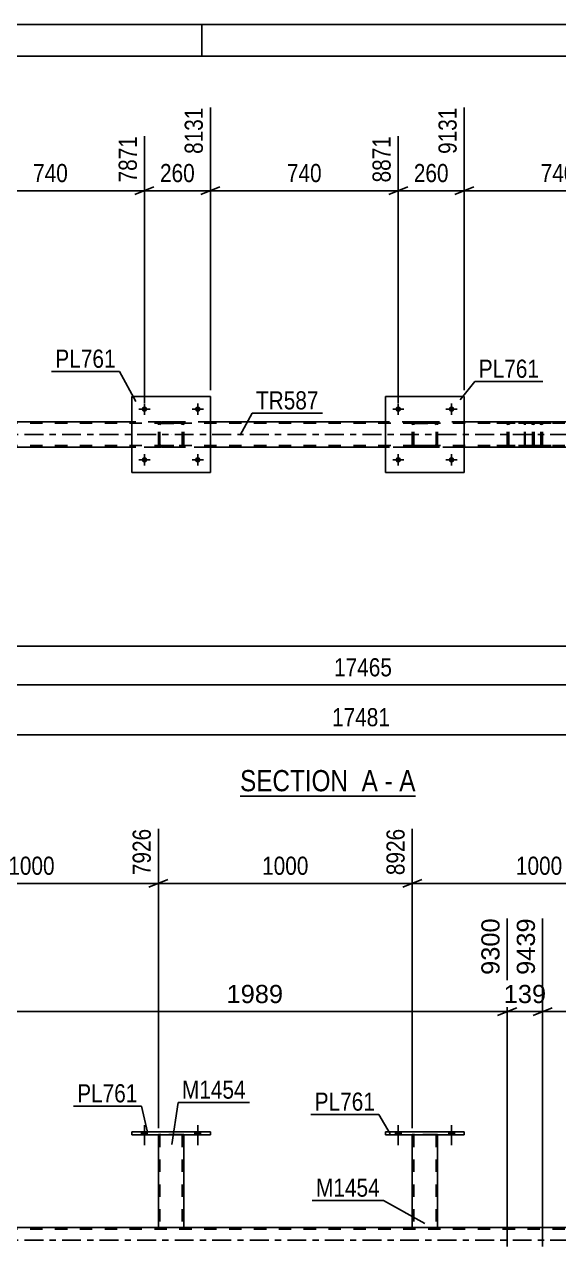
# Model space of a CAD drawing. Header units: millimetres. Extents: x -116 to 725, y -402 to 192.
# Drawn here: x 277.3 to 361.5, y -1 to 191.7 of the extents above; entities that cross this region are included whole.
import ezdxf

# ---------------------------------------------------------------- set-up
doc = ezdxf.new("R2010")
doc.units = ezdxf.units.MM
doc.linetypes.add('DXK_LINE_DOT2', pattern=[3.9198, 1.9599, -1.9599])
doc.linetypes.add('DXK_LINE_DOT3', pattern=[5.9187, 2.979, -0.9799, 0.9799, -0.9799])
doc.styles.add('Arial', font='ARIAL.TTF', dxfattribs={"height": 0.2})
doc.styles.add('Arial Narrow', font='ARIALN.TTF', dxfattribs={"height": 0.2})

# ---------------------------------------------------------------- blocks, each defined once
blk = doc.blocks.new('Unknown-203723422-1133')
at = {"color": 5, "linetype": 'Continuous'}
for p, q in [((725.28, 191.75), (-115.72, 191.75)), ((305.28, 186.75), (305.28, 191.75)), ((720.28, 186.75), (-110.72, 186.75))]:
    blk.add_line(p, q, dxfattribs=at)
blk = doc.blocks.new('Unknown-203723422-11 - 6595')
at = {"color": 6, "linetype": 'Continuous'}
blk.add_line((311.3, 70.06), (338.95, 70.06), dxfattribs=at)
at = {"color": 0, "linetype": 'Continuous'}
for points in [[(329.41, 70.81), (329.41, 74.31), (311.3, 74.31), (311.3, 70.81)], [(333.02, 70.81), (333.02, 74.31), (330.46, 74.31), (330.46, 70.81)], [(335.34, 70.81), (335.34, 74.31), (334.07, 74.31), (334.07, 70.81)], [(338.95, 70.81), (338.95, 74.31), (336.39, 74.31), (336.39, 70.81)]]:
    blk.add_wipeout(points, dxfattribs=at)
at = {"color": 7, "linetype": 'Continuous', "style": 'Arial Narrow'}
for s, p in [('SECTION ', (311.3, 70.81)), ('A', (330.46, 70.81)), ('A', (336.39, 70.81)), ('-', (334.07, 70.81))]:
    blk.add_text(s, height=3.34, dxfattribs=at).set_placement(p)
blk = doc.blocks.new('Part-203723422-6724 - 6595')
at = {"color": 7, "linetype": 'DXK_LINE_DOT2'}
for p, q in [((679.98, 128.84), (-18.61, 128.84)), ((306.63, 129.08), (294.23, 129.08)), ((346.63, 129.08), (334.23, 129.08)), ((679.98, 125.32), (-18.61, 125.32)), ((666.63, 125.08), (8.44, 125.08)), ((306.63, 125.08), (294.23, 125.08)), ((346.63, 125.08), (334.23, 125.08))]:
    blk.add_line(p, q, dxfattribs=at)
at = {"color": 2, "linetype": 'Continuous'}
for p, q in [((294.23, 129.08), (266.63, 129.08)), ((334.23, 129.08), (306.63, 129.08)), ((374.23, 129.08), (346.63, 129.08)), ((294.23, 125.08), (266.63, 125.08)), ((334.23, 125.08), (306.63, 125.08)), ((374.23, 125.08), (346.63, 125.08))]:
    blk.add_line(p, q, dxfattribs=at)
at = {"color": 7, "linetype": 'DXK_LINE_DOT3'}
blk.add_line((-18.61, 127.08), (679.98, 127.08), dxfattribs=at)
blk = doc.blocks.new('Part-203723422-6601 - 6595')
at = {"color": 2, "linetype": 'Continuous'}
for p, q in [((334.23, 133.07), (334.23, 121.07)), ((334.23, 133.07), (346.63, 133.07)), ((346.63, 133.07), (346.63, 121.07)), ((334.23, 121.07), (346.63, 121.07))]:
    blk.add_line(p, q, dxfattribs=at)
blk = doc.blocks.new('Part-203723422-6602 - 6595')
at = {"color": 7, "linetype": 'DXK_LINE_DOT2'}
for p, q in [((338.43, 128.6), (338.46, 128.78)), ((338.46, 128.78), (338.43, 128.59)), ((338.43, 125.55), (338.43, 128.6)), ((338.67, 128.59), (338.68, 128.69)), ((338.68, 128.69), (338.67, 128.6)), ((338.67, 125.55), (338.67, 128.6)), ((338.74, 128.77), (338.68, 128.69)), ((338.68, 128.69), (338.74, 128.76)), ((338.72, 129.04), (338.91, 129.08)), ((338.91, 129.07), (338.72, 129.04)), ((338.74, 128.76), (338.81, 128.82)), ((338.81, 128.82), (338.74, 128.77)), ((338.91, 128.84), (338.81, 128.82)), ((338.81, 128.82), (338.91, 128.83)), ((338.91, 129.07), (338.91, 129.08)), ((338.91, 129.08), (341.95, 129.08)), ((338.91, 129.07), (341.95, 129.07)), ((338.91, 128.83), (338.91, 128.84)), ((341.95, 128.84), (338.91, 128.84)), ((338.91, 128.83), (341.95, 128.83)), ((341.95, 129.07), (341.95, 129.08)), ((341.95, 129.08), (342.13, 129.04)), ((342.13, 129.04), (341.95, 129.07)), ((341.95, 128.83), (341.95, 128.84)), ((342.04, 128.82), (341.95, 128.84)), ((341.95, 128.83), (342.04, 128.82)), ((342.04, 128.82), (342.12, 128.76)), ((342.12, 128.77), (342.04, 128.82)), ((342.17, 128.69), (342.12, 128.77)), ((342.12, 128.76), (342.17, 128.69)), ((342.17, 128.69), (342.19, 128.59)), ((342.19, 128.6), (342.17, 128.69)), ((342.19, 125.55), (342.19, 128.6)), ((342.39, 128.78), (342.43, 128.6)), ((342.43, 128.59), (342.39, 128.78)), ((342.43, 125.55), (342.43, 128.6)), ((338.46, 125.37), (338.43, 125.56)), ((338.43, 125.55), (338.46, 125.37)), ((338.67, 125.56), (338.68, 125.46)), ((338.68, 125.46), (338.67, 125.55)), ((338.74, 125.38), (338.68, 125.46)), ((338.68, 125.46), (338.74, 125.39)), ((338.74, 125.39), (338.81, 125.33)), ((338.81, 125.33), (338.74, 125.38)), ((338.91, 125.31), (338.81, 125.33)), ((338.81, 125.33), (338.91, 125.32)), ((338.91, 125.31), (338.91, 125.32)), ((338.91, 125.32), (341.95, 125.32)), ((338.91, 125.31), (341.95, 125.31)), ((342.04, 125.33), (341.95, 125.31)), ((341.95, 125.32), (342.04, 125.33)), ((341.95, 125.31), (341.95, 125.32)), ((342.04, 125.33), (342.12, 125.39)), ((342.12, 125.38), (342.04, 125.33)), ((342.17, 125.46), (342.12, 125.38)), ((342.12, 125.39), (342.17, 125.46)), ((342.17, 125.46), (342.19, 125.56)), ((342.19, 125.55), (342.17, 125.46)), ((342.43, 125.56), (342.39, 125.37)), ((342.39, 125.37), (342.43, 125.55)), ((338.91, 125.08), (338.72, 125.11)), ((338.72, 125.11), (338.91, 125.07)), ((338.91, 125.07), (338.91, 125.08)), ((338.91, 125.08), (341.95, 125.08)), ((338.91, 125.07), (341.95, 125.07)), ((342.13, 125.11), (341.95, 125.08)), ((341.95, 125.07), (342.13, 125.11)), ((341.95, 125.07), (341.95, 125.08))]:
    blk.add_line(p, q, dxfattribs=at)
at = {"color": 7, "linetype": 'DXK_LINE_DOT3'}
blk.add_line((340.43, 127.07), (340.43, 127.08), dxfattribs=at)
at = {"color": 7, "linetype": 'DXK_LINE_DOT2'}
for centre, start, end in [((338.91, 128.6), 112.5, 157.5), ((338.91, 128.59), 112.5, 157.5), ((341.95, 128.6), 22.5, 67.5), ((341.95, 128.59), 22.5, 67.5), ((338.91, 125.56), 202.5, 247.5), ((338.91, 125.55), 202.5, 247.5), ((341.95, 125.56), 292.5, 337.5), ((341.95, 125.55), 292.5, 337.5)]:
    blk.add_arc(centre, 0.48, start, end, dxfattribs=at)
blk = doc.blocks.new('Part-203723422-6607 - 6595')
at = {"color": 2, "linetype": 'Continuous'}
for p, q in [((294.23, 133.07), (294.23, 121.07)), ((294.23, 133.07), (306.63, 133.07)), ((306.63, 133.07), (306.63, 121.07)), ((294.23, 121.07), (306.63, 121.07))]:
    blk.add_line(p, q, dxfattribs=at)
blk = doc.blocks.new('Part-203723422-6608 - 6595')
at = {"color": 7, "linetype": 'DXK_LINE_DOT2'}
for p, q in [((298.43, 128.6), (298.46, 128.78)), ((298.46, 128.78), (298.43, 128.59)), ((298.43, 125.55), (298.43, 128.6)), ((298.67, 128.59), (298.68, 128.69)), ((298.68, 128.69), (298.67, 128.6)), ((298.67, 125.55), (298.67, 128.6)), ((298.74, 128.77), (298.68, 128.69)), ((298.68, 128.69), (298.74, 128.76)), ((298.72, 129.04), (298.91, 129.08)), ((298.91, 129.07), (298.72, 129.04)), ((298.74, 128.76), (298.81, 128.82)), ((298.81, 128.82), (298.74, 128.77)), ((298.91, 128.84), (298.81, 128.82)), ((298.81, 128.82), (298.91, 128.83)), ((298.91, 129.07), (298.91, 129.08)), ((298.91, 129.08), (301.95, 129.08)), ((298.91, 129.07), (301.95, 129.07)), ((298.91, 128.83), (298.91, 128.84)), ((301.95, 128.84), (298.91, 128.84)), ((298.91, 128.83), (301.95, 128.83)), ((301.95, 129.07), (301.95, 129.08)), ((301.95, 129.08), (302.13, 129.04)), ((302.13, 129.04), (301.95, 129.07)), ((301.95, 128.83), (301.95, 128.84)), ((302.04, 128.82), (301.95, 128.84)), ((301.95, 128.83), (302.04, 128.82)), ((302.04, 128.82), (302.12, 128.76)), ((302.12, 128.77), (302.04, 128.82)), ((302.17, 128.69), (302.12, 128.77)), ((302.12, 128.76), (302.17, 128.69)), ((302.17, 128.69), (302.19, 128.59)), ((302.19, 128.6), (302.17, 128.69)), ((302.19, 125.55), (302.19, 128.6)), ((302.39, 128.78), (302.43, 128.6)), ((302.43, 128.59), (302.39, 128.78)), ((302.43, 125.55), (302.43, 128.6)), ((298.46, 125.37), (298.43, 125.56)), ((298.43, 125.55), (298.46, 125.37)), ((298.67, 125.56), (298.68, 125.46)), ((298.68, 125.46), (298.67, 125.55)), ((298.74, 125.38), (298.68, 125.46)), ((298.68, 125.46), (298.74, 125.39)), ((298.74, 125.39), (298.81, 125.33)), ((298.81, 125.33), (298.74, 125.38)), ((298.91, 125.31), (298.81, 125.33)), ((298.81, 125.33), (298.91, 125.32)), ((298.91, 125.31), (298.91, 125.32)), ((298.91, 125.32), (301.95, 125.32)), ((298.91, 125.31), (301.95, 125.31)), ((302.04, 125.33), (301.95, 125.31)), ((301.95, 125.32), (302.04, 125.33)), ((301.95, 125.31), (301.95, 125.32)), ((302.04, 125.33), (302.12, 125.39)), ((302.12, 125.38), (302.04, 125.33)), ((302.17, 125.46), (302.12, 125.38)), ((302.12, 125.39), (302.17, 125.46)), ((302.17, 125.46), (302.19, 125.56)), ((302.19, 125.55), (302.17, 125.46)), ((302.43, 125.56), (302.39, 125.37)), ((302.39, 125.37), (302.43, 125.55)), ((298.91, 125.08), (298.72, 125.11)), ((298.72, 125.11), (298.91, 125.07)), ((298.91, 125.07), (298.91, 125.08)), ((298.91, 125.08), (301.95, 125.08)), ((298.91, 125.07), (301.95, 125.07)), ((302.13, 125.11), (301.95, 125.08)), ((301.95, 125.07), (302.13, 125.11)), ((301.95, 125.07), (301.95, 125.08))]:
    blk.add_line(p, q, dxfattribs=at)
at = {"color": 7, "linetype": 'DXK_LINE_DOT3'}
blk.add_line((300.43, 127.07), (300.43, 127.08), dxfattribs=at)
at = {"color": 7, "linetype": 'DXK_LINE_DOT2'}
for centre, start, end in [((298.91, 128.6), 112.5, 157.5), ((298.91, 128.59), 112.5, 157.5), ((301.95, 128.6), 22.5, 67.5), ((301.95, 128.59), 22.5, 67.5), ((298.91, 125.56), 202.5, 247.5), ((298.91, 125.55), 202.5, 247.5), ((301.95, 125.56), 292.5, 337.5), ((301.95, 125.55), 292.5, 337.5)]:
    blk.add_arc(centre, 0.48, start, end, dxfattribs=at)
blk = doc.blocks.new('Part-203723422-6793 - 6595')
at = {"color": 7, "linetype": 'DXK_LINE_DOT2'}
for p, q in [((357.14, 129.08), (351.75, 129.08)), ((357.14, 128.84), (351.75, 128.84)), ((353.43, 128.77), (353.39, 128.6)), ((353.39, 125.56), (353.39, 128.6)), ((353.43, 128.78), (353.43, 128.77)), ((353.65, 128.6), (353.67, 128.69)), ((353.65, 125.56), (353.65, 128.6)), ((353.67, 128.69), (353.72, 128.77)), ((353.91, 129.08), (353.71, 129.04)), ((353.72, 128.77), (353.81, 128.82)), ((353.81, 128.82), (353.91, 128.84)), ((357.34, 129.04), (357.14, 129.08)), ((357.14, 128.84), (357.24, 128.82)), ((357.24, 128.82), (357.32, 128.77)), ((357.32, 128.77), (357.38, 128.69)), ((357.38, 128.69), (357.4, 128.6)), ((357.4, 125.56), (357.4, 128.6)), ((357.62, 128.77), (357.61, 128.78)), ((357.65, 128.6), (357.62, 128.77)), ((357.65, 125.56), (357.65, 128.6)), ((357.14, 125.32), (351.75, 125.32)), ((353.39, 125.56), (353.43, 125.37)), ((353.67, 125.46), (353.65, 125.56)), ((353.72, 125.39), (353.67, 125.46)), ((353.81, 125.33), (353.72, 125.39)), ((353.91, 125.32), (353.81, 125.33)), ((357.24, 125.33), (357.14, 125.32)), ((357.32, 125.39), (357.24, 125.33)), ((357.38, 125.46), (357.32, 125.39)), ((357.4, 125.56), (357.38, 125.46)), ((357.61, 125.37), (357.65, 125.56)), ((357.14, 125.08), (351.75, 125.08)), ((353.71, 125.11), (353.91, 125.08)), ((357.14, 125.08), (357.34, 125.11))]:
    blk.add_line(p, q, dxfattribs=at)
for centre, start, end in [((353.89, 128.57), 110.7583, 155.68), ((357.16, 128.57), 24.32, 69.2417), ((353.89, 125.58), 204.32, 249.2417), ((357.16, 125.58), 290.7583, 335.68)]:
    blk.add_arc(centre, 0.496, start, end, dxfattribs=at)
blk = doc.blocks.new('Part-203723422-6797 - 6595')
at = {"color": 7, "linetype": 'DXK_LINE_DOT2'}
for p, q in [((356.12, 128.78), (356.1, 128.6)), ((356.1, 125.56), (356.1, 128.6)), ((356.18, 128.93), (356.12, 128.78)), ((356.27, 129.04), (356.18, 128.93)), ((356.24, 128.6), (356.25, 128.69)), ((356.24, 125.56), (356.24, 128.6)), ((356.25, 128.69), (356.28, 128.77)), ((356.37, 129.08), (356.27, 129.04)), ((356.28, 128.77), (356.32, 128.82)), ((356.32, 128.82), (356.37, 128.84)), ((360.31, 129.08), (356.37, 129.08)), ((360.31, 128.84), (356.37, 128.84)), ((357.65, 128.84), (357.65, 129.08)), ((358.66, 129.04), (358.47, 129.08)), ((358.47, 128.84), (358.56, 128.82)), ((358.56, 128.82), (358.64, 128.77)), ((358.64, 128.77), (358.7, 128.69)), ((358.7, 128.69), (358.72, 128.6)), ((358.72, 125.56), (358.72, 128.6)), ((358.93, 128.77), (358.93, 128.78)), ((358.97, 128.6), (358.93, 128.77)), ((358.97, 125.56), (358.97, 128.6)), ((356.1, 125.56), (356.12, 125.37)), ((356.12, 125.37), (356.18, 125.22)), ((356.25, 125.46), (356.24, 125.56)), ((356.28, 125.39), (356.25, 125.46)), ((356.32, 125.33), (356.28, 125.39)), ((356.37, 125.32), (356.32, 125.33)), ((360.31, 125.32), (356.37, 125.32)), ((357.65, 125.11), (357.65, 125.32)), ((358.56, 125.33), (358.47, 125.32)), ((358.64, 125.39), (358.56, 125.33)), ((358.7, 125.46), (358.64, 125.39)), ((358.72, 125.56), (358.7, 125.46)), ((358.93, 125.37), (358.97, 125.56)), ((356.18, 125.22), (356.27, 125.11)), ((356.27, 125.11), (356.37, 125.08)), ((360.31, 125.08), (356.37, 125.08)), ((357.65, 125.08), (357.65, 125.11)), ((358.47, 125.08), (358.66, 125.11))]:
    blk.add_line(p, q, dxfattribs=at)
for centre, start, end in [((358.48, 128.58), 23.8494, 68.8059), ((358.48, 125.57), 291.1941, 336.1506)]:
    blk.add_arc(centre, 0.492, start, end, dxfattribs=at)
blk = doc.blocks.new('Bolt-203723422-6848 - 6595')
at = {"linetype": 'Continuous'}
for points in [[(296.67, 131.08, -1), (295.79, 131.08, -1)], [(305.07, 131.08, -1), (304.19, 131.08, -1)]]:
    blk.add_hatch(color=1, dxfattribs=at).paths.add_polyline_path(points)
at = {"color": 1, "linetype": 'Continuous'}
for p, q in [((295.35, 131.08), (297.11, 131.08)), ((296.23, 131.96), (296.23, 130.2)), ((303.75, 131.08), (305.51, 131.08)), ((304.63, 131.96), (304.63, 130.2))]:
    blk.add_line(p, q, dxfattribs=at)
blk = doc.blocks.new('Bolt-203723422-6849 - 6595')
at = {"linetype": 'Continuous'}
for points in [[(296.67, 123.08, -1), (295.79, 123.08, -1)], [(305.07, 123.08, -1), (304.19, 123.08, -1)]]:
    blk.add_hatch(color=1, dxfattribs=at).paths.add_polyline_path(points)
at = {"color": 1, "linetype": 'Continuous'}
for p, q in [((296.23, 123.96), (296.23, 122.2)), ((304.63, 123.96), (304.63, 122.2)), ((295.35, 123.08), (297.11, 123.08)), ((303.75, 123.08), (305.51, 123.08))]:
    blk.add_line(p, q, dxfattribs=at)
blk = doc.blocks.new('Bolt-203723422-6863 - 6595')
at = {"linetype": 'Continuous'}
for points in [[(336.67, 131.08, -1), (335.79, 131.08, -1)], [(345.07, 131.08, -1), (344.19, 131.08, -1)]]:
    blk.add_hatch(color=1, dxfattribs=at).paths.add_polyline_path(points)
at = {"color": 1, "linetype": 'Continuous'}
for p, q in [((335.35, 131.08), (337.11, 131.08)), ((336.23, 131.96), (336.23, 130.2)), ((343.75, 131.08), (345.51, 131.08)), ((344.63, 131.96), (344.63, 130.2))]:
    blk.add_line(p, q, dxfattribs=at)
blk = doc.blocks.new('Bolt-203723422-6874 - 6595')
at = {"linetype": 'Continuous'}
for points in [[(336.67, 123.08, -1), (335.79, 123.08, -1)], [(345.07, 123.08, -1), (344.19, 123.08, -1)]]:
    blk.add_hatch(color=1, dxfattribs=at).paths.add_polyline_path(points)
at = {"color": 1, "linetype": 'Continuous'}
for p, q in [((336.23, 123.96), (336.23, 122.2)), ((344.63, 123.96), (344.63, 122.2)), ((335.35, 123.08), (337.11, 123.08)), ((343.75, 123.08), (345.51, 123.08))]:
    blk.add_line(p, q, dxfattribs=at)
blk = doc.blocks.new('Part-203723422-4633 - 4481')
at = {"color": 2, "linetype": 'Continuous'}
for p, q in [((334.23, 16.64), (334.23, 17.12)), ((334.23, 17.12), (346.63, 17.12)), ((346.63, 16.64), (334.23, 16.64)), ((346.63, 17.12), (346.63, 16.64))]:
    blk.add_line(p, q, dxfattribs=at)
blk = doc.blocks.new('Bolt-203723422-4497 - 4481')
at = {"linetype": 'Continuous'}
for points in [[(335.79, 16.64), (336.67, 16.64), (336.67, 17.12), (335.79, 17.12)], [(344.19, 16.64), (345.07, 16.64), (345.07, 17.12), (344.19, 17.12)]]:
    blk.add_hatch(color=1, dxfattribs=at).paths.add_polyline_path(points)
at = {"color": 1, "linetype": 'Continuous'}
for p, q in [((336.23, 18.12), (336.23, 15)), ((344.63, 18.12), (344.63, 15)), ((335.79, 17.12), (335.79, 16.64)), ((336.67, 17.12), (336.67, 16.64)), ((344.19, 17.12), (344.19, 16.64)), ((345.07, 17.12), (345.07, 16.64))]:
    blk.add_line(p, q, dxfattribs=at)
blk = doc.blocks.new('Bolt-203723422-4498 - 4481')
at = {"linetype": 'Continuous'}
for points in [[(335.79, 16.64), (336.67, 16.64), (336.67, 17.12), (335.79, 17.12)], [(344.19, 16.64), (345.07, 16.64), (345.07, 17.12), (344.19, 17.12)]]:
    blk.add_hatch(color=1, dxfattribs=at).paths.add_polyline_path(points)
at = {"color": 1, "linetype": 'Continuous'}
for p, q in [((336.23, 18.12), (336.23, 15)), ((344.63, 18.12), (344.63, 15)), ((335.79, 17.12), (335.79, 16.64)), ((336.67, 17.12), (336.67, 16.64)), ((344.19, 17.12), (344.19, 16.64)), ((345.07, 17.12), (345.07, 16.64))]:
    blk.add_line(p, q, dxfattribs=at)
blk = doc.blocks.new('Part-203723422-4638 - 4481')
at = {"color": 7, "linetype": 'DXK_LINE_DOT2'}
for p, q in [((338.43, 16.65), (338.43, 16.65)), ((338.43, 16.65), (338.43, 16.64)), ((338.43, 16.64), (338.43, 16.65)), ((338.46, 16.65), (338.43, 16.65)), ((338.43, 16.65), (338.46, 16.65)), ((338.57, 16.65), (338.46, 16.65)), ((338.46, 16.65), (338.57, 16.65)), ((338.72, 16.65), (338.57, 16.65)), ((338.57, 16.65), (338.72, 16.65)), ((338.67, 16.65), (338.67, 16.65)), ((338.67, 16.65), (338.67, 2)), ((338.68, 16.65), (338.67, 16.65)), ((338.67, 16.65), (338.68, 16.65)), ((338.74, 16.65), (338.68, 16.65)), ((338.68, 16.65), (338.74, 16.65)), ((342.13, 16.65), (338.72, 16.65)), ((342.13, 16.65), (338.72, 16.65)), ((342.04, 16.65), (338.74, 16.65)), ((338.74, 16.65), (338.81, 16.65)), ((342.12, 16.65), (338.81, 16.65)), ((342.12, 16.65), (342.04, 16.65)), ((342.17, 16.65), (342.12, 16.65)), ((342.12, 16.65), (342.17, 16.65)), ((342.13, 16.65), (342.29, 16.65)), ((342.29, 16.65), (342.13, 16.65)), ((342.19, 16.65), (342.17, 16.65)), ((342.17, 16.65), (342.19, 16.65)), ((342.19, 16.65), (342.19, 16.65)), ((342.19, 16.65), (342.19, 2)), ((342.29, 16.65), (342.39, 16.65)), ((342.39, 16.65), (342.29, 16.65)), ((342.39, 16.65), (342.43, 16.65)), ((342.43, 16.65), (342.39, 16.65)), ((342.43, 16.65), (342.43, 16.65)), ((342.43, 16.65), (342.43, 16.64)), ((342.43, 16.64), (342.43, 16.65)), ((338.43, 2), (338.46, 2)), ((338.46, 2), (338.57, 2)), ((338.57, 2), (338.72, 2)), ((338.68, 2), (338.67, 2)), ((338.67, 2), (338.68, 2)), ((338.74, 2), (338.68, 2)), ((338.68, 2), (338.72, 2)), ((342.13, 2), (338.72, 2)), ((338.72, 2), (338.74, 2)), ((342.04, 2), (338.74, 2)), ((338.74, 2), (338.81, 2)), ((342.12, 2), (338.81, 2)), ((342.12, 2), (342.04, 2)), ((342.17, 2), (342.12, 2)), ((342.12, 2), (342.17, 2)), ((342.13, 2), (342.29, 2)), ((342.19, 2), (342.17, 2)), ((342.17, 2), (342.19, 2)), ((342.29, 2), (342.39, 2)), ((342.39, 2), (342.43, 2))]:
    blk.add_line(p, q, dxfattribs=at)
at = {"color": 2, "linetype": 'Continuous'}
for p, q in [((338.43, 16.64), (338.43, 2)), ((342.43, 16.64), (342.43, 2)), ((338.46, 2), (338.43, 2)), ((338.57, 2), (338.46, 2)), ((338.72, 2), (338.57, 2)), ((342.13, 2), (338.72, 2)), ((342.29, 2), (342.13, 2)), ((342.39, 2), (342.29, 2)), ((342.43, 2), (342.39, 2))]:
    blk.add_line(p, q, dxfattribs=at)
blk = doc.blocks.new('Bolt-203723422-4499 - 4481')
at = {"linetype": 'Continuous'}
for points in [[(295.79, 16.64), (296.67, 16.64), (296.67, 17.12), (295.79, 17.12)], [(304.19, 16.64), (305.07, 16.64), (305.07, 17.12), (304.19, 17.12)]]:
    blk.add_hatch(color=1, dxfattribs=at).paths.add_polyline_path(points)
at = {"color": 1, "linetype": 'Continuous'}
for p, q in [((296.23, 18.12), (296.23, 15)), ((304.63, 18.12), (304.63, 15)), ((295.79, 17.12), (295.79, 16.64)), ((296.67, 17.12), (296.67, 16.64)), ((304.19, 17.12), (304.19, 16.64)), ((305.07, 17.12), (305.07, 16.64))]:
    blk.add_line(p, q, dxfattribs=at)
blk = doc.blocks.new('Bolt-203723422-4500 - 4481')
at = {"linetype": 'Continuous'}
for points in [[(295.79, 16.64), (296.67, 16.64), (296.67, 17.12), (295.79, 17.12)], [(304.19, 16.64), (305.07, 16.64), (305.07, 17.12), (304.19, 17.12)]]:
    blk.add_hatch(color=1, dxfattribs=at).paths.add_polyline_path(points)
at = {"color": 1, "linetype": 'Continuous'}
for p, q in [((296.23, 18.12), (296.23, 15)), ((304.63, 18.12), (304.63, 15)), ((295.79, 17.12), (295.79, 16.64)), ((296.67, 17.12), (296.67, 16.64)), ((304.19, 17.12), (304.19, 16.64)), ((305.07, 17.12), (305.07, 16.64))]:
    blk.add_line(p, q, dxfattribs=at)
blk = doc.blocks.new('Part-203723422-4643 - 4481')
at = {"color": 2, "linetype": 'Continuous'}
for p, q in [((294.23, 16.64), (294.23, 17.12)), ((294.23, 17.12), (306.63, 17.12)), ((306.63, 16.64), (294.23, 16.64)), ((306.63, 17.12), (306.63, 16.64))]:
    blk.add_line(p, q, dxfattribs=at)
blk = doc.blocks.new('Part-203723422-4648 - 4481')
at = {"color": 7, "linetype": 'DXK_LINE_DOT2'}
for p, q in [((298.43, 16.65), (298.43, 16.65)), ((298.43, 16.65), (298.43, 16.64)), ((298.43, 16.64), (298.43, 16.65)), ((298.46, 16.65), (298.43, 16.65)), ((298.43, 16.65), (298.46, 16.65)), ((298.57, 16.65), (298.46, 16.65)), ((298.46, 16.65), (298.57, 16.65)), ((298.72, 16.65), (298.57, 16.65)), ((298.57, 16.65), (298.72, 16.65)), ((298.67, 16.65), (298.67, 16.65)), ((298.67, 16.65), (298.67, 2)), ((298.68, 16.65), (298.67, 16.65)), ((298.67, 16.65), (298.68, 16.65)), ((298.74, 16.65), (298.68, 16.65)), ((298.68, 16.65), (298.74, 16.65)), ((302.13, 16.65), (298.72, 16.65)), ((302.13, 16.65), (298.72, 16.65)), ((302.04, 16.65), (298.74, 16.65)), ((298.74, 16.65), (298.81, 16.65)), ((302.12, 16.65), (298.81, 16.65)), ((302.12, 16.65), (302.04, 16.65)), ((302.17, 16.65), (302.12, 16.65)), ((302.12, 16.65), (302.17, 16.65)), ((302.13, 16.65), (302.29, 16.65)), ((302.29, 16.65), (302.13, 16.65)), ((302.19, 16.65), (302.17, 16.65)), ((302.17, 16.65), (302.19, 16.65)), ((302.19, 16.65), (302.19, 16.65)), ((302.19, 16.65), (302.19, 2)), ((302.29, 16.65), (302.39, 16.65)), ((302.39, 16.65), (302.29, 16.65)), ((302.39, 16.65), (302.43, 16.65)), ((302.43, 16.65), (302.39, 16.65)), ((302.43, 16.65), (302.43, 16.65)), ((302.43, 16.65), (302.43, 16.64)), ((302.43, 16.64), (302.43, 16.65)), ((298.43, 2), (298.46, 2)), ((298.46, 2), (298.57, 2)), ((298.57, 2), (298.72, 2)), ((298.68, 2), (298.67, 2)), ((298.67, 2), (298.68, 2)), ((298.74, 2), (298.68, 2)), ((298.68, 2), (298.74, 2)), ((302.13, 2), (298.72, 2)), ((302.04, 2), (298.74, 2)), ((298.74, 2), (298.81, 2)), ((302.17, 2), (298.81, 2)), ((302.12, 2), (302.04, 2)), ((302.17, 2), (302.12, 2)), ((302.13, 2), (302.29, 2)), ((302.19, 2), (302.17, 2)), ((302.17, 2), (302.19, 2)), ((302.29, 2), (302.39, 2)), ((302.39, 2), (302.43, 2))]:
    blk.add_line(p, q, dxfattribs=at)
at = {"color": 2, "linetype": 'Continuous'}
for p, q in [((298.43, 16.64), (298.43, 2)), ((302.43, 16.64), (302.43, 2)), ((298.46, 2), (298.43, 2)), ((298.57, 2), (298.46, 2)), ((298.72, 2), (298.57, 2)), ((302.13, 2), (298.72, 2)), ((302.29, 2), (302.13, 2)), ((302.39, 2), (302.29, 2)), ((302.43, 2), (302.39, 2))]:
    blk.add_line(p, q, dxfattribs=at)
blk = doc.blocks.new('Part-203723422-4764 - 4481')
at = {"color": 2, "linetype": 'Continuous'}
for p, q in [((298.43, 2), (262.43, 2)), ((338.43, 2), (302.43, 2)), ((378.43, 2), (342.43, 2))]:
    blk.add_line(p, q, dxfattribs=at)
at = {"color": 7, "linetype": 'DXK_LINE_DOT2'}
for p, q in [((302.43, 2), (298.43, 2)), ((342.43, 2), (338.43, 2)), ((679.98, 1.76), (-18.61, 1.76))]:
    blk.add_line(p, q, dxfattribs=at)
at = {"color": 7, "linetype": 'DXK_LINE_DOT3'}
blk.add_line((-18.61, 0), (679.98, 0), dxfattribs=at)
blk = doc.blocks.new('StraightDimension-203723422-16739 - 6595')
at = {"color": 7, "linetype": 'Continuous'}
for p, q in [((346.63, 134.07), (346.63, 178.64)), ((336.23, 132.08), (336.23, 174.14)), ((334.73, 164.93), (337.73, 166.13)), ((348.13, 166.13), (345.13, 164.93)), ((336.23, 165.53), (346.63, 165.53))]:
    blk.add_line(p, q, dxfattribs=at)
at = {"color": 0}
blk.add_wipeout([(344.77, 166.28), (344.77, 170.48), (338.08, 170.48), (338.08, 166.28)], dxfattribs=at)
at = {"color": 0, "linetype": 'Continuous'}
blk.add_wipeout([(346.03, 179.24), (341.83, 179.24), (341.83, 170.73), (346.03, 170.73)], dxfattribs=at)
at = {"color": 3, "linetype": 'Continuous', "style": 'Arial Narrow'}
blk.add_text('9131', height=2.863, rotation=90.0002, dxfattribs=at).set_placement((345.43, 171.33))
at = {"color": 3, "style": 'Arial Narrow'}
blk.add_text('260', height=2.863, dxfattribs=at).set_placement((338.68, 166.88))
blk = doc.blocks.new('StraightDimension-203723422-7280 - 6595')
at = {"color": 7, "linetype": 'Continuous'}
blk.add_line((-18.61, 87.58), (679.98, 87.58), dxfattribs=at)
at = {"color": 0}
blk.add_wipeout([(335.86, 88.33), (335.86, 92.53), (325.51, 92.53), (325.51, 88.33)], dxfattribs=at)
at = {"color": 3, "style": 'Arial Narrow'}
blk.add_text('17465', height=2.863, dxfattribs=at).set_placement((326.11, 88.93))
blk = doc.blocks.new('StraightDimension-203723422-7175 - 6595')
at = {"color": 7, "linetype": 'Continuous'}
blk.add_line((-19.25, 79.71), (679.98, 79.71), dxfattribs=at)
at = {"color": 0}
blk.add_wipeout([(335.54, 80.46), (335.54, 84.66), (325.19, 84.66), (325.19, 80.46)], dxfattribs=at)
at = {"color": 3, "style": 'Arial Narrow'}
blk.add_text('17481', height=2.863, dxfattribs=at).set_placement((325.79, 81.06))
blk = doc.blocks.new('StraightDimension-203723422-7321 - 6595')
at = {"color": 7, "linetype": 'Continuous'}
blk.add_line((96.96, 93.71), (679.98, 93.71), dxfattribs=at)
blk = doc.blocks.new('StraightDimension-203723422-16738 - 6595')
at = {"color": 7, "linetype": 'Continuous'}
for p, q in [((346.63, 134.07), (346.63, 178.64)), ((376.23, 132.08), (376.23, 174.14)), ((348.13, 166.13), (345.13, 164.93)), ((374.73, 164.93), (377.73, 166.13)), ((346.63, 165.53), (376.23, 165.53))]:
    blk.add_line(p, q, dxfattribs=at)
at = {"color": 0, "linetype": 'Continuous'}
blk.add_wipeout([(375.63, 174.74), (371.43, 174.74), (371.43, 166.23), (375.63, 166.23)], dxfattribs=at)
at = {"color": 0}
blk.add_wipeout([(364.77, 166.28), (364.77, 170.48), (358.08, 170.48), (358.08, 166.28)], dxfattribs=at)
at = {"color": 3, "linetype": 'Continuous', "style": 'Arial Narrow'}
blk.add_text('9871', height=2.863, rotation=90.0002, dxfattribs=at).set_placement((375.03, 166.83))
at = {"color": 3, "style": 'Arial Narrow'}
blk.add_text('740', height=2.863, dxfattribs=at).set_placement((358.68, 166.88))
blk = doc.blocks.new('StraightDimension-203723422-16740 - 6595')
at = {"color": 7, "linetype": 'Continuous'}
for p, q in [((306.63, 134.07), (306.63, 178.64)), ((336.23, 132.08), (336.23, 174.14)), ((308.13, 166.13), (305.13, 164.93)), ((334.73, 164.93), (337.73, 166.13)), ((306.63, 165.53), (336.23, 165.53))]:
    blk.add_line(p, q, dxfattribs=at)
at = {"color": 0, "linetype": 'Continuous'}
blk.add_wipeout([(335.63, 174.74), (331.43, 174.74), (331.43, 166.23), (335.63, 166.23)], dxfattribs=at)
at = {"color": 0}
blk.add_wipeout([(324.77, 166.28), (324.77, 170.48), (318.08, 170.48), (318.08, 166.28)], dxfattribs=at)
at = {"color": 3, "linetype": 'Continuous', "style": 'Arial Narrow'}
blk.add_text('8871', height=2.863, rotation=90.0002, dxfattribs=at).set_placement((335.03, 166.83))
at = {"color": 3, "style": 'Arial Narrow'}
blk.add_text('740', height=2.863, dxfattribs=at).set_placement((318.68, 166.88))
blk = doc.blocks.new('StraightDimension-203723422-16741 - 6595')
at = {"color": 7, "linetype": 'Continuous'}
for p, q in [((306.63, 134.07), (306.63, 178.64)), ((296.23, 132.08), (296.23, 174.14)), ((294.73, 164.93), (297.73, 166.13)), ((308.13, 166.13), (305.13, 164.93)), ((296.23, 165.53), (306.63, 165.53))]:
    blk.add_line(p, q, dxfattribs=at)
at = {"color": 0}
blk.add_wipeout([(304.77, 166.28), (304.77, 170.48), (298.08, 170.48), (298.08, 166.28)], dxfattribs=at)
at = {"color": 0, "linetype": 'Continuous'}
blk.add_wipeout([(306.03, 179.24), (301.83, 179.24), (301.83, 170.73), (306.03, 170.73)], dxfattribs=at)
at = {"color": 3, "linetype": 'Continuous', "style": 'Arial Narrow'}
blk.add_text('8131', height=2.863, rotation=90.0002, dxfattribs=at).set_placement((305.43, 171.33))
at = {"color": 3, "style": 'Arial Narrow'}
blk.add_text('260', height=2.863, dxfattribs=at).set_placement((298.68, 166.88))
blk = doc.blocks.new('StraightDimension-203723422-16742 - 6595')
at = {"color": 7, "linetype": 'Continuous'}
for p, q in [((266.63, 134.07), (266.63, 178.64)), ((296.23, 132.08), (296.23, 174.14)), ((268.13, 166.13), (265.13, 164.93)), ((294.73, 164.93), (297.73, 166.13)), ((266.63, 165.53), (296.23, 165.53))]:
    blk.add_line(p, q, dxfattribs=at)
at = {"color": 0, "linetype": 'Continuous'}
blk.add_wipeout([(295.63, 174.74), (291.43, 174.74), (291.43, 166.23), (295.63, 166.23)], dxfattribs=at)
at = {"color": 0}
blk.add_wipeout([(284.77, 166.28), (284.77, 170.48), (278.08, 170.48), (278.08, 166.28)], dxfattribs=at)
at = {"color": 3, "linetype": 'Continuous', "style": 'Arial Narrow'}
blk.add_text('7871', height=2.863, rotation=90.0002, dxfattribs=at).set_placement((295.03, 166.83))
at = {"color": 3, "style": 'Arial Narrow'}
blk.add_text('740', height=2.863, dxfattribs=at).set_placement((278.68, 166.88))
blk = doc.blocks.new('StraightDimension-203723422-17568 - 4481')
at = {"color": 7, "linetype": 'Continuous'}
for p, q in [((258.43, 17.65), (258.43, 64.89)), ((298.43, 17.65), (298.43, 64.89)), ((259.93, 56.88), (256.93, 55.68)), ((258.43, 56.28), (298.43, 56.28)), ((296.93, 55.68), (299.93, 56.88))]:
    blk.add_line(p, q, dxfattribs=at)
at = {"color": 0, "linetype": 'Continuous'}
blk.add_wipeout([(297.83, 65.49), (293.63, 65.49), (293.63, 56.98), (297.83, 56.98)], dxfattribs=at)
at = {"color": 0}
blk.add_wipeout([(282.68, 57.03), (282.68, 61.23), (274.17, 61.23), (274.17, 57.03)], dxfattribs=at)
at = {"color": 3, "linetype": 'Continuous', "style": 'Arial Narrow'}
blk.add_text('7926', height=2.863, rotation=90.0002, dxfattribs=at).set_placement((297.23, 57.58))
at = {"color": 3, "style": 'Arial Narrow'}
blk.add_text('1000', height=2.863, dxfattribs=at).set_placement((274.77, 57.63))
blk = doc.blocks.new('StraightDimension-203723422-17567 - 4481')
at = {"color": 7, "linetype": 'Continuous'}
for p, q in [((298.43, 17.65), (298.43, 64.89)), ((338.43, 17.65), (338.43, 64.89)), ((299.93, 56.88), (296.93, 55.68)), ((298.43, 56.28), (338.43, 56.28)), ((336.93, 55.68), (339.93, 56.88))]:
    blk.add_line(p, q, dxfattribs=at)
at = {"color": 0, "linetype": 'Continuous'}
blk.add_wipeout([(337.83, 65.49), (333.63, 65.49), (333.63, 56.98), (337.83, 56.98)], dxfattribs=at)
at = {"color": 0}
blk.add_wipeout([(322.68, 57.03), (322.68, 61.23), (314.17, 61.23), (314.17, 57.03)], dxfattribs=at)
at = {"color": 3, "linetype": 'Continuous', "style": 'Arial Narrow'}
blk.add_text('8926', height=2.863, rotation=90.0002, dxfattribs=at).set_placement((337.23, 57.58))
at = {"color": 3, "style": 'Arial Narrow'}
blk.add_text('1000', height=2.863, dxfattribs=at).set_placement((314.77, 57.63))
blk = doc.blocks.new('StraightDimension-203723422-6098 - 4481')
at = {"color": 7, "linetype": 'Continuous'}
for p, q in [((273.83, -1), (273.83, 50.74)), ((353.39, -1), (353.39, 50.74)), ((275.33, 36.65), (272.33, 35.45)), ((351.89, 35.45), (354.89, 36.65)), ((273.83, 36.05), (353.39, 36.05))]:
    blk.add_line(p, q, dxfattribs=at)
at = {"color": 0, "linetype": 'Continuous'}
blk.add_wipeout([(352.79, 51.34), (348.59, 51.34), (348.59, 41.25), (352.79, 41.25)], dxfattribs=at)
at = {"color": 0}
blk.add_wipeout([(318.66, 36.8), (318.66, 41), (308.57, 41), (308.57, 36.8)], dxfattribs=at)
at = {"color": 3, "linetype": 'Continuous', "style": 'Arial'}
blk.add_text('9300', height=2.865, rotation=90.0002, dxfattribs=at).set_placement((352.19, 41.85))
at = {"color": 3, "style": 'Arial'}
blk.add_text('1989', height=2.865, dxfattribs=at).set_placement((309.17, 37.4))
blk = doc.blocks.new('StraightDimension-203723422-6122 - 4481')
at = {"color": 7, "linetype": 'Continuous'}
for p, q in [((353.39, -1), (353.39, 50.74)), ((358.97, -1), (358.97, 50.74)), ((351.89, 35.45), (354.89, 36.65)), ((360.47, 36.65), (357.47, 35.45)), ((353.39, 36.05), (358.97, 36.05))]:
    blk.add_line(p, q, dxfattribs=at)
at = {"color": 0}
blk.add_wipeout([(360.12, 36.8), (360.12, 41), (352.25, 41), (352.25, 36.8)], dxfattribs=at)
at = {"color": 0, "linetype": 'Continuous'}
blk.add_wipeout([(358.37, 51.34), (354.17, 51.34), (354.17, 41.25), (358.37, 41.25)], dxfattribs=at)
at = {"color": 3, "linetype": 'Continuous', "style": 'Arial'}
blk.add_text('9439', height=2.865, rotation=90.0002, dxfattribs=at).set_placement((357.77, 41.85))
at = {"color": 3, "style": 'Arial'}
blk.add_text('139', height=2.865, dxfattribs=at).set_placement((352.85, 37.4))
blk = doc.blocks.new('StraightDimension-203723422-6146 - 4481')
at = {"color": 7, "linetype": 'Continuous'}
for p, q in [((438.53, -1), (438.53, 52.97)), ((358.97, -1), (358.97, 50.74)), ((360.47, 36.65), (357.47, 35.45)), ((437.03, 35.45), (440.03, 36.65)), ((358.97, 36.05), (438.53, 36.05))]:
    blk.add_line(p, q, dxfattribs=at)
at = {"color": 0, "linetype": 'Continuous'}
blk.add_wipeout([(437.93, 53.57), (433.73, 53.57), (433.73, 41.25), (437.93, 41.25)], dxfattribs=at)
at = {"color": 0}
blk.add_wipeout([(403.8, 36.8), (403.8, 41), (393.7, 41), (393.7, 36.8)], dxfattribs=at)
at = {"color": 3, "linetype": 'Continuous', "style": 'Arial'}
blk.add_text('11428', height=2.865, rotation=90.0002, dxfattribs=at).set_placement((437.33, 41.85))
at = {"color": 3, "style": 'Arial'}
blk.add_text('1989', height=2.865, dxfattribs=at).set_placement((394.3, 37.4))
blk = doc.blocks.new('StraightDimension-203723422-17566 - 4481')
at = {"color": 7, "linetype": 'Continuous'}
for p, q in [((338.43, 17.65), (338.43, 64.89)), ((378.43, 17.64), (378.43, 64.89)), ((339.93, 56.88), (336.93, 55.68)), ((338.43, 56.28), (378.43, 56.28)), ((376.93, 55.68), (379.93, 56.88))]:
    blk.add_line(p, q, dxfattribs=at)
at = {"color": 0, "linetype": 'Continuous'}
blk.add_wipeout([(377.83, 65.49), (373.63, 65.49), (373.63, 56.98), (377.83, 56.98)], dxfattribs=at)
at = {"color": 0}
blk.add_wipeout([(362.68, 57.03), (362.68, 61.23), (354.17, 61.23), (354.17, 57.03)], dxfattribs=at)
at = {"color": 3, "linetype": 'Continuous', "style": 'Arial Narrow'}
blk.add_text('9926', height=2.863, rotation=90.0002, dxfattribs=at).set_placement((377.23, 57.58))
at = {"color": 3, "style": 'Arial Narrow'}
blk.add_text('1000', height=2.863, dxfattribs=at).set_placement((354.77, 57.63))
blk = doc.blocks.new('Mark-203723422-6597 - 6595')
at = {"color": 0}
blk.add_wipeout([(358.42, 136.02), (358.42, 139.02), (348.92, 139.02), (348.92, 136.02)], dxfattribs=at)
blk.add_wipeout([(358.42, 136.02), (358.42, 139.02), (348.92, 139.02), (348.92, 136.02)], dxfattribs=at)
at = {"color": 30, "linetype": 'Continuous'}
for p, q in [((345.99, 132.55), (348.32, 135.42)), ((348.32, 135.42), (359.02, 135.42))]:
    blk.add_line(p, q, dxfattribs=at)
at = {"color": 3, "style": 'Arial Narrow'}
blk.add_text('PL761', height=2.863, dxfattribs=at).set_placement((348.92, 136.02))
blk = doc.blocks.new('Mark-203723422-6720 - 6595')
at = {"color": 0}
blk.add_wipeout([(323.68, 131.03), (323.68, 134.03), (313.81, 134.03), (313.81, 131.03)], dxfattribs=at)
blk.add_wipeout([(323.68, 131.03), (323.68, 134.03), (313.81, 134.03), (313.81, 131.03)], dxfattribs=at)
at = {"color": 30, "linetype": 'Continuous'}
for p, q in [((311.3, 126.97), (313.21, 130.43)), ((313.21, 130.43), (324.28, 130.43))]:
    blk.add_line(p, q, dxfattribs=at)
at = {"color": 3, "style": 'Arial Narrow'}
blk.add_text('TR587', height=2.863, dxfattribs=at).set_placement((313.81, 131.03))
blk = doc.blocks.new('Mark-203723422-6603 - 6595')
at = {"color": 0}
blk.add_wipeout([(291.69, 137.6), (291.69, 140.6), (282.19, 140.6), (282.19, 137.6)], dxfattribs=at)
blk.add_wipeout([(291.69, 137.6), (291.69, 140.6), (282.19, 140.6), (282.19, 137.6)], dxfattribs=at)
at = {"color": 30, "linetype": 'Continuous'}
for p in [(281.59, 137), (294.89, 132.28)]:
    blk.add_line(p, (292.29, 137), dxfattribs=at)
at = {"color": 3, "style": 'Arial Narrow'}
blk.add_text('PL761', height=2.863, dxfattribs=at).set_placement((282.19, 137.6))
blk = doc.blocks.new('Mark-203723422-4629 - 4481')
at = {"color": 0}
blk.add_wipeout([(332.56, 20.43), (332.56, 23.43), (323.06, 23.43), (323.06, 20.43)], dxfattribs=at)
blk.add_wipeout([(332.56, 20.43), (332.56, 23.43), (323.06, 23.43), (323.06, 20.43)], dxfattribs=at)
at = {"color": 30, "linetype": 'Continuous'}
for p in [(322.46, 19.83), (334.96, 16.8)]:
    blk.add_line(p, (333.16, 19.83), dxfattribs=at)
at = {"color": 3, "style": 'Arial Narrow'}
blk.add_text('PL761', height=2.863, dxfattribs=at).set_placement((323.06, 20.43))
blk = doc.blocks.new('Mark-203723422-4639 - 4481')
at = {"color": 0}
blk.add_wipeout([(295.14, 21.74), (295.14, 24.74), (285.63, 24.74), (285.63, 21.74)], dxfattribs=at)
blk.add_wipeout([(295.14, 21.74), (295.14, 24.74), (285.63, 24.74), (285.63, 21.74)], dxfattribs=at)
at = {"color": 30, "linetype": 'Continuous'}
for p in [(285.03, 21.14), (296.72, 17.02)]:
    blk.add_line(p, (295.74, 21.14), dxfattribs=at)
at = {"color": 3, "style": 'Arial Narrow'}
blk.add_text('PL761', height=2.863, dxfattribs=at).set_placement((285.63, 21.74))
blk = doc.blocks.new('Mark-203723422-4634 - 4481')
at = {"color": 0}
blk.add_wipeout([(333.32, 6.86), (333.32, 9.86), (323.27, 9.86), (323.27, 6.86)], dxfattribs=at)
blk.add_wipeout([(333.32, 6.86), (333.32, 9.86), (323.27, 9.86), (323.27, 6.86)], dxfattribs=at)
at = {"color": 30, "linetype": 'Continuous'}
for p in [(322.67, 6.26), (340.44, 2.65)]:
    blk.add_line(p, (333.92, 6.26), dxfattribs=at)
at = {"color": 3, "style": 'Arial Narrow'}
blk.add_text('M1454', height=2.863, dxfattribs=at).set_placement((323.27, 6.86))
blk = doc.blocks.new('Mark-203723422-4644 - 4481')
at = {"color": 0}
blk.add_wipeout([(312.19, 22.32), (312.19, 25.32), (302.14, 25.32), (302.14, 22.32)], dxfattribs=at)
blk.add_wipeout([(312.19, 22.32), (312.19, 25.32), (302.14, 25.32), (302.14, 22.32)], dxfattribs=at)
at = {"color": 30, "linetype": 'Continuous'}
for p, q in [((300.52, 15.11), (301.54, 21.72)), ((301.54, 21.72), (312.79, 21.72))]:
    blk.add_line(p, q, dxfattribs=at)
at = {"color": 3, "style": 'Arial Narrow'}
blk.add_text('M1454', height=2.863, dxfattribs=at).set_placement((302.14, 22.32))

msp = doc.modelspace()

# ---------------------------------------------------------------- block references
for name in ['Unknown-203723422-1133', 'Part-203723422-6607 - 6595', 'Part-203723422-6601 - 6595', 'Bolt-203723422-6848 - 6595', 'Bolt-203723422-6863 - 6595', 'Part-203723422-6724 - 6595', 'Part-203723422-6608 - 6595', 'Part-203723422-6602 - 6595', 'Part-203723422-6793 - 6595', 'Part-203723422-6797 - 6595', 'Bolt-203723422-6849 - 6595', 'Bolt-203723422-6874 - 6595', 'Bolt-203723422-4499 - 4481', 'Bolt-203723422-4500 - 4481', 'Bolt-203723422-4497 - 4481', 'Bolt-203723422-4498 - 4481', 'Part-203723422-4643 - 4481', 'Part-203723422-4648 - 4481', 'Part-203723422-4633 - 4481', 'Part-203723422-4638 - 4481', 'Part-203723422-4764 - 4481']:
    msp.add_blockref(name, (0, 0))

# ---------------------------------------------------------------- next in the draw order: block references
for name in ['StraightDimension-203723422-16739 - 6595', 'StraightDimension-203723422-7280 - 6595', 'Unknown-203723422-11 - 6595', 'StraightDimension-203723422-17568 - 4481']:
    msp.add_blockref(name, (0, 0))

# ---------------------------------------------------------------- next in the draw order: block references
for name in ['StraightDimension-203723422-16740 - 6595', 'StraightDimension-203723422-16738 - 6595', 'StraightDimension-203723422-7175 - 6595', 'StraightDimension-203723422-17567 - 4481']:
    msp.add_blockref(name, (0, 0))

# ---------------------------------------------------------------- next in the draw order: block references
for name in ['StraightDimension-203723422-16741 - 6595', 'Mark-203723422-6597 - 6595', 'Mark-203723422-6720 - 6595', 'StraightDimension-203723422-7321 - 6595', 'StraightDimension-203723422-6098 - 4481']:
    msp.add_blockref(name, (0, 0))

# ---------------------------------------------------------------- next in the draw order: block references
for name in ['StraightDimension-203723422-16742 - 6595', 'StraightDimension-203723422-6122 - 4481', 'Mark-203723422-4644 - 4481', 'Mark-203723422-4639 - 4481', 'Mark-203723422-4629 - 4481', 'Mark-203723422-4634 - 4481']:
    msp.add_blockref(name, (0, 0))

# ---------------------------------------------------------------- next in the draw order: block references
for name in ['Mark-203723422-6603 - 6595', 'StraightDimension-203723422-6146 - 4481']:
    msp.add_blockref(name, (0, 0))

# ---------------------------------------------------------------- next in the draw order: block references
msp.add_blockref('StraightDimension-203723422-17566 - 4481', (0, 0))

doc.saveas('drawing.dxf')
